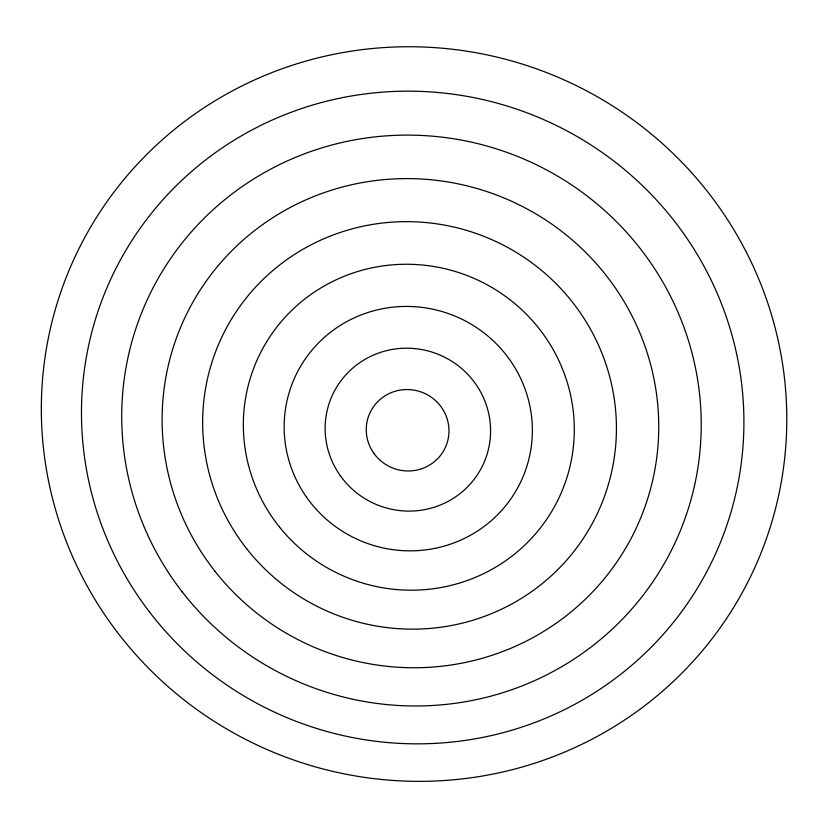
<?xml version="1.0" encoding="UTF-8"?>
<svg xmlns="http://www.w3.org/2000/svg" width="828" height="828" viewBox="0 0 828 828"><rect width="100%" height="100%" fill="white"/><g stroke="black" fill="none" stroke-linecap="round" stroke-linejoin="round"><path stroke-width="1.24" d="M116.717 631.453A373.749 366.276 21.7 0 0 757.382 561.746A373.749 366.276 21.7 0 0 368.087 48.955A373.749 366.276 21.7 0 0 116.717 631.453M149.547 612.047A332.142 325.425 21.7 0 0 718.476 547.142A332.142 325.425 21.7 0 0 370.044 93.316A332.142 325.425 21.7 0 0 149.547 612.047M182.243 591.916A290.566 284.625 21.7 0 0 679.581 532.549A290.566 284.625 21.7 0 0 372.61 137.169A290.566 284.625 21.7 0 0 182.243 591.916M214.814 571.051A249.011 243.867 21.7 0 0 640.696 517.955A249.011 243.867 21.7 0 0 375.788 180.525A249.011 243.867 21.7 0 0 214.814 571.051M247.251 549.45A207.476 203.16 21.7 0 0 601.811 503.362A207.476 203.16 21.7 0 0 379.576 223.394A207.476 203.16 21.7 0 0 247.251 549.45M279.564 527.125A165.952 162.485 21.7 0 0 562.936 488.779A165.952 162.485 21.7 0 0 383.964 265.767A165.952 162.485 21.7 0 0 279.564 527.125M306.422 497.017A124.459 121.84 21.7 0 0 520.605 482.165A124.459 121.84 21.7 0 0 397.74 306.733A124.459 121.84 21.7 0 0 306.422 497.017M340.225 475.582A82.966 81.216 21.7 0 0 482.931 464.932A82.966 81.216 21.7 0 0 400.4 348.422A82.966 81.216 21.7 0 0 340.225 475.582M373.925 453.402A41.483 40.603 21.7 0 0 445.247 447.7A41.483 40.603 21.7 0 0 403.671 389.667A41.483 40.603 21.7 0 0 373.925 453.402"/></g></svg>
